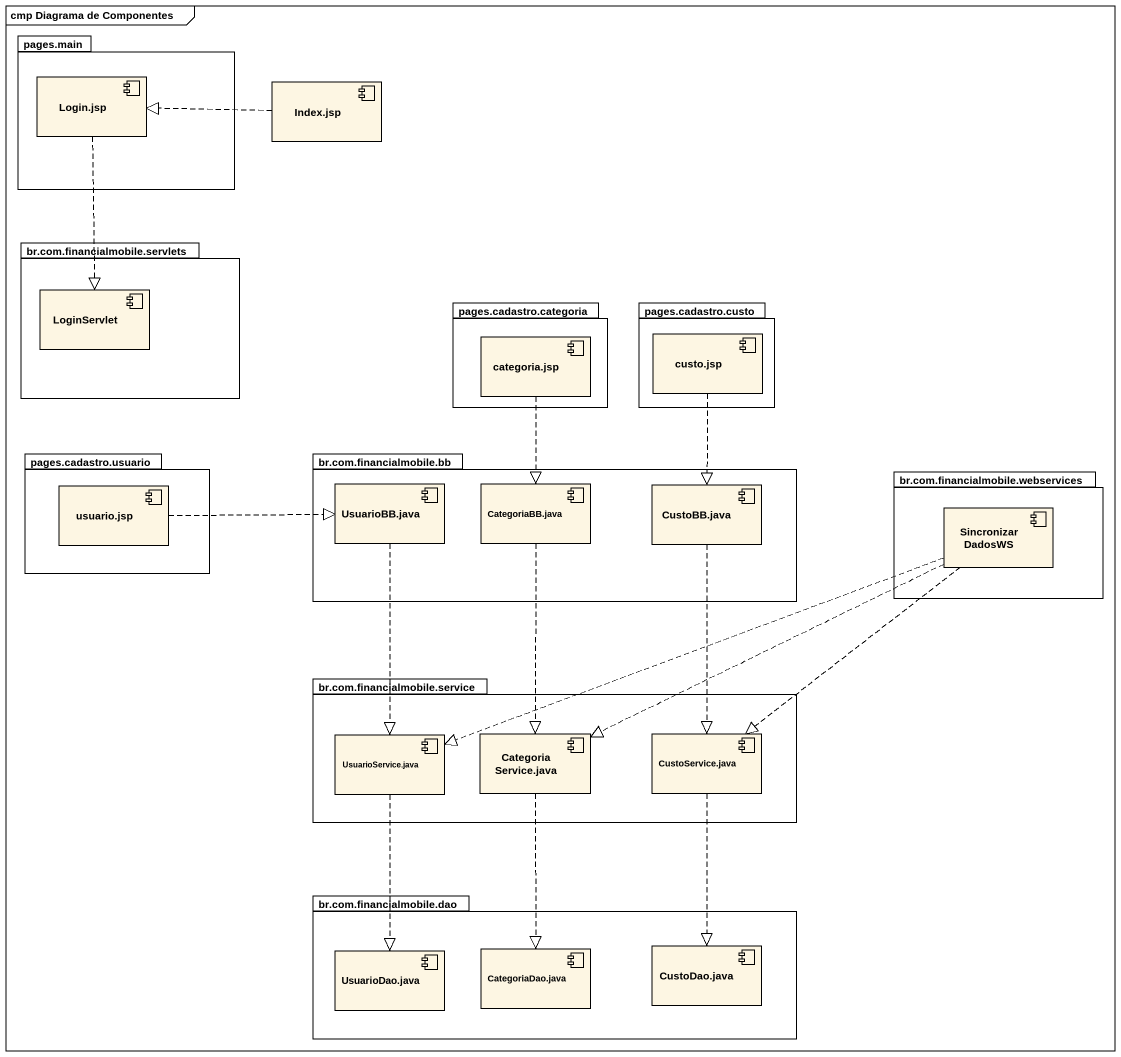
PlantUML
@startuml
mainframe cmp Diagrama de Componentes
package "pages.main" as pages_main {
  component "Login.jsp" as Login_jsp
}
component "Index.jsp" as Index_jsp
package "br.com.financialmobile.servlets" as br_com_financialmobile {
  component LoginServlet
}
package "pages.cadastro.categoria" as pages_cadastro_categoria {
  component "categoria.jsp" as categoria_jsp
}
package "pages.cadastro.custo" as pages_cadastro_custo {
  component "custo.jsp" as custo_jsp
}
package "pages.cadastro.usuario" as pages_cadastro_usuario {
  component "usuario.jsp" as usuario_jsp
}
package "br.com.financialmobile.bb" as br_com_financialmobile_bb {
  component "UsuarioBB.java" as UsuarioBB_java
  component "CategoriaBB.java" as CategoriaBB_java
  component "CustoBB.java" as CustoBB_java
}
package "br.com.financialmobile.webservices" as br_com_financialmobile_2 {
  component SincronizarDadosWS
}
package "br.com.financialmobile.service" as br_com_financialmobile_3 {
  component "UsuarioService.java" as UsuarioService_java
  component "CategoriaService.java" as CategoriaService_java
  component "CustoService.java" as CustoService_java
}
package "br.com.financialmobile.dao" as br_com_financialmobile_dao {
  component "UsuarioDao.java" as UsuarioDao_java
  component "CategoriaDao.java" as CategoriaDao_java
  component "CustoDao.java" as CustoDao_java
}
Login_jsp ..|> LoginServlet
Index_jsp .left.|> Login_jsp
categoria_jsp ..|> CategoriaBB_java
custo_jsp ..|> CustoBB_java
UsuarioBB_java ..|> UsuarioService_java
CategoriaBB_java ..|> CategoriaService_java
usuario_jsp .right.|> UsuarioBB_java
CustoBB_java ..|> CustoService_java
SincronizarDadosWS .left.|> UsuarioService_java
SincronizarDadosWS .left.|> CategoriaService_java
SincronizarDadosWS ..|> CustoService_java
UsuarioService_java ..|> UsuarioDao_java
CategoriaService_java ..|> CategoriaDao_java
CustoService_java ..|> CustoDao_java
@enduml
